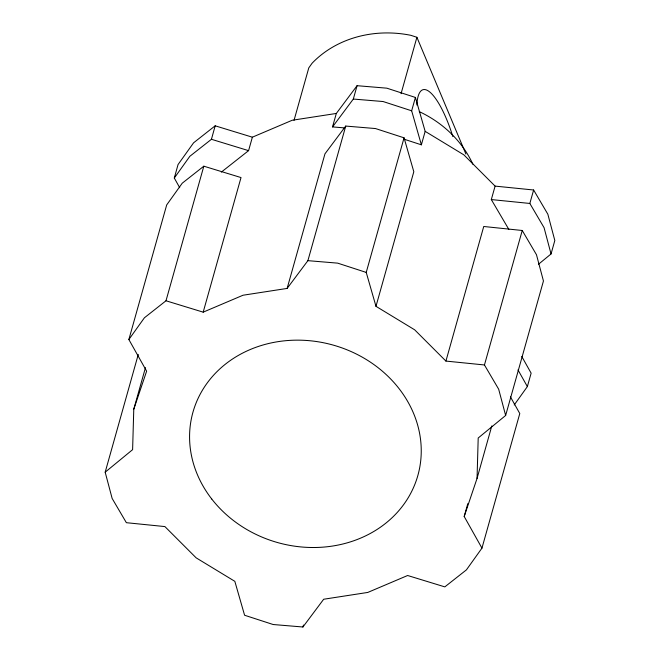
<?xml version="1.0" encoding="UTF-8"?>
<svg xmlns="http://www.w3.org/2000/svg" width="660" height="660" viewBox="0 0 660 660"><rect width="100%" height="100%" fill="white"/><g stroke="black" fill="none" stroke-linecap="round" stroke-linejoin="round"><path stroke-width="0.99" d="M145.472 367.62L133.774 409.233L132.611 449.658L105.179 472.189L112.15 498.473L126.373 522.695L164.901 526.581L196.144 557.84L234.836 581.336L244.588 615.244L273.149 624.517L302.923 627L323.68 599.239L367.785 592.433L407.632 575.504L444.823 586.88L466.414 569.877L481.957 548.13L519.791 413.539L510.411 396.841M481.957 548.13L464.194 516.491L477.048 478.426L478.203 438.001L505.642 415.47L543.444 280.995L536.473 254.719L522.241 230.488L483.747 226.487L445.921 361.078L484.448 364.963L498.671 389.185L505.642 415.47M179.718 187.704L174.306 178.043L178.043 164.563L193.586 142.816L215.176 125.812L252.367 137.189L292.215 120.252L336.32 113.454L357.076 85.693L386.851 88.176L415.412 97.449L425.164 131.356L421.377 144.82L403.978 139.169M174.306 178.043L189.849 156.296L211.439 139.293L215.176 125.812M128.865 339.529L166.691 204.938L182.243 183.191L203.825 166.188L241.015 177.565L203.189 312.155L165.998 300.778L144.408 317.782L128.865 339.529L146.627 371.167L133.774 409.233M105.179 472.189L138.278 354.428M165.998 300.778L203.825 166.188M221.314 172.128L248.581 150.645L252.367 137.189M294.046 120.31L308.789 67.865L312.122 63.195A106.598 93.596 15.7 0 1 410.784 35.302L416.905 37.29L465.894 154.011M203.189 312.155L243.037 295.226L287.133 288.42L324.967 153.829L345.733 126.068L375.499 128.551L404.06 137.825L413.812 171.732L375.977 306.322L414.67 329.818L445.921 361.078M344.627 127.916L332.533 126.91L336.32 113.454M287.133 288.42L307.898 260.659L345.733 126.068M332.533 126.91L353.323 99.049L357.076 85.693M401.049 93.703L416.905 37.29M375.977 306.322L366.226 272.415L404.06 137.825M421.377 144.82L411.659 110.806L415.412 97.449M302.923 627L303.476 625.028M508.86 229.441L491.312 199.567L495.099 186.112L463.856 154.852L425.164 131.356M484.448 364.963L522.241 230.488M538.494 264.256L551.042 253.96L544.071 227.684L529.84 203.453L533.626 189.998L495.099 186.112M464.194 516.491L467.808 503.621M477.048 478.426L491.807 425.906M551.042 253.96L554.821 240.496L547.849 214.22L533.626 189.998M514.214 404.976L527.365 386.578L531.135 373.164L521.763 356.466M353.323 99.049L383.097 101.533L411.659 110.806M307.898 260.659L337.673 263.142L366.226 272.415M491.312 199.567L529.84 203.453M211.439 139.293L248.581 150.645M517.985 369.905L527.365 386.578M419.257 111.614A106.598 93.596 15.7 0 1 472.873 164.249M416.873 105.022A58.41 15.997 74.2 0 1 430.262 92.433A58.41 15.997 74.2 0 1 452.834 136.562M211.736 499.001A116.82 102.572 15.7 0 0 411.262 492.269A116.82 102.572 15.7 0 0 293.23 340.222A116.82 102.572 15.7 0 0 211.736 499.001"/></g></svg>
